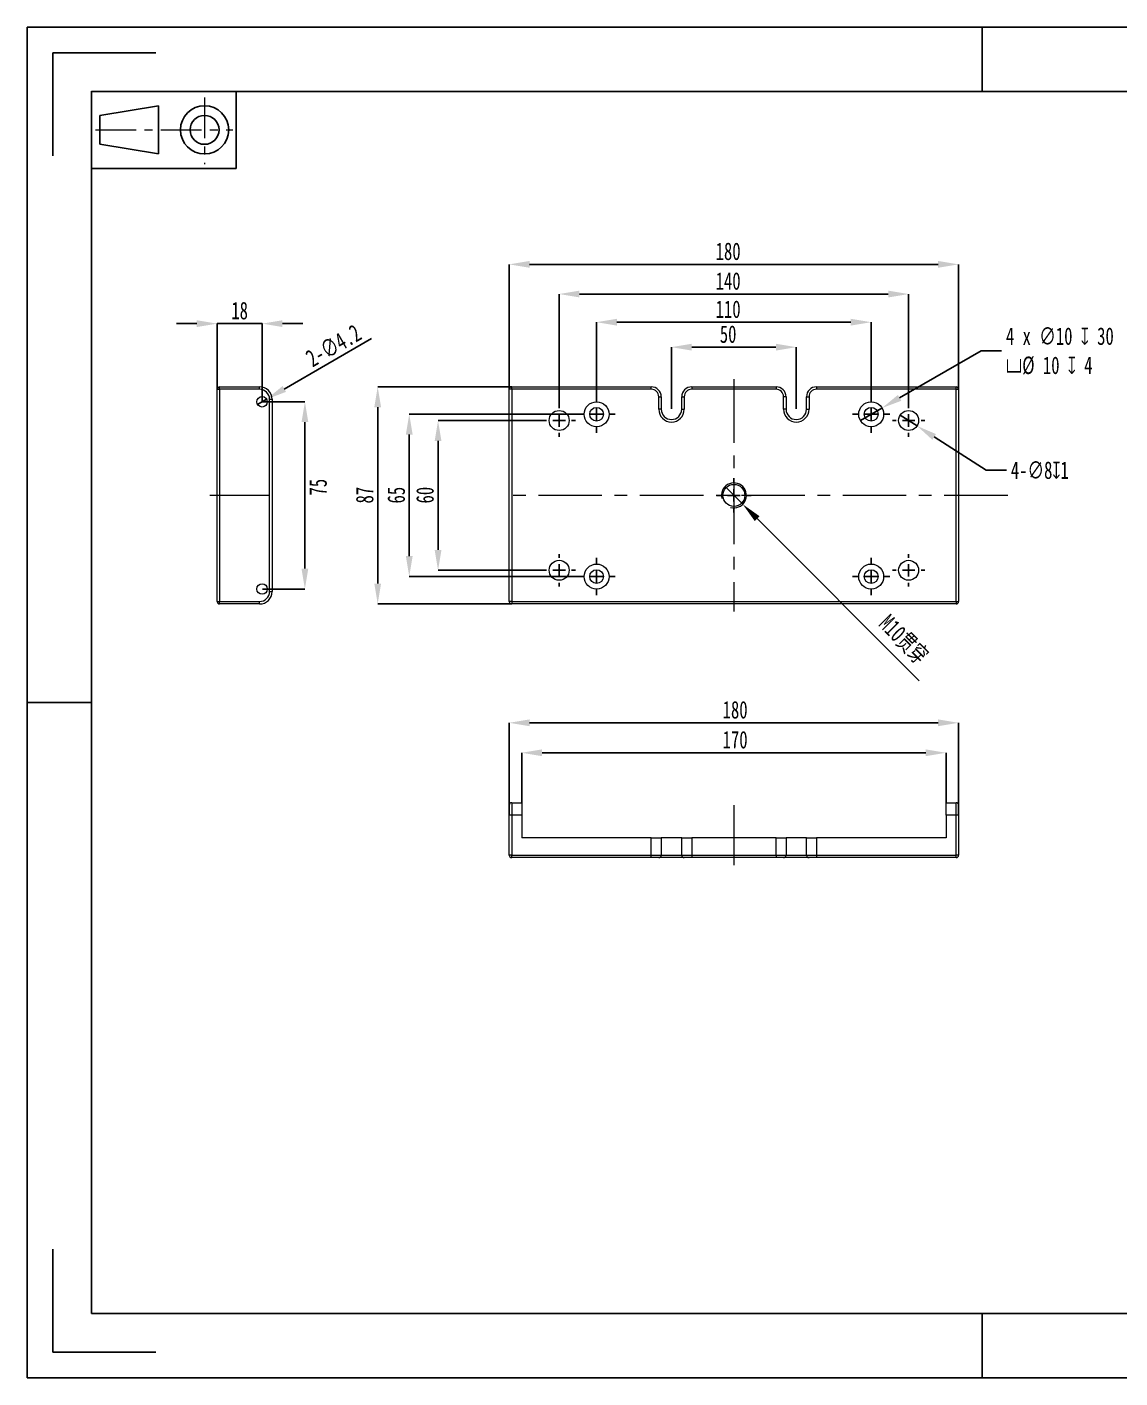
# Model space of a CAD drawing. Header units: millimetres. Extents: x 360 to 742, y 2 to 272.
# Drawn here: x 359.8 to 578.7, y 1.7 to 272.3 of the extents above; entities that cross this region are included whole.
import ezdxf

# ---------------------------------------------------------------- set-up
doc = ezdxf.new("R2010")
doc.units = ezdxf.units.MM
doc.header["$PDSIZE"] = -1
doc.linetypes.add('CENTER', pattern=[10.16, 6.35, -1.27, 1.27, -1.27])
doc.linetypes.add('CENTERX2', pattern=[20.32, 12.7, -2.54, 2.54, -2.54])
doc.layers.add('DEFAULT_1', color=7, linetype='CENTER', lineweight=18)
doc.layers.add('图框', color=7, linetype='Continuous')
doc.styles.add('SLDTEXTSTYLE4', font='TXT', dxfattribs={"width": 0.7})
doc.dimstyles.new('SLDDIMSTYLE0', dxfattribs={"dimtxt": 3.5, "dimasz": 4.08, "dimexe": 0, "dimexo": 0.0625, "dimgap": 0.875, "dimtad": 2, "dimdec": 1, "dimlfac": 2, "dimrnd": 1e-09, "dimzin": 12, "dimdsep": 46, "dimtxsty": 'SLDTEXTSTYLE4', "dimsah": 1, "dimcen": 0.09, "dimadec": 0, "dimazin": 3, "dimtfac": 1, "dimtdec": 1, "dimtofl": 0, "dimtmove": 0, "dimatfit": 3, "dimfxl": 1, "dimfrac": 2, "dimtolj": 1, "dimtzin": 12, "dimarcsym": 0})
doc.dimstyles.new('SLDDIMSTYLE1', dxfattribs={"dimtxt": 3.5, "dimasz": 4.08, "dimexe": 0, "dimexo": 0.0625, "dimgap": 0.875, "dimtad": 2, "dimdec": 1, "dimlfac": 2, "dimrnd": 1e-09, "dimzin": 12, "dimdsep": 46, "dimtxsty": 'SLDTEXTSTYLE4', "dimblk1": 'NONE', "dimsah": 1, "dimcen": 0, "dimadec": 0, "dimazin": 3, "dimtfac": 1, "dimtdec": 1, "dimtmove": 0, "dimatfit": 3, "dimldrblk": 'NONE', "dimfxl": 1, "dimfrac": 2, "dimtolj": 1, "dimtzin": 12, "dimarcsym": 0})
doc.dimstyles.new('SLDDIMSTYLE2', dxfattribs={"dimtxt": 3.5, "dimasz": 4.08, "dimexe": 0, "dimexo": 0.0625, "dimgap": 0.875, "dimtad": 0, "dimtih": 1, "dimtoh": 1, "dimdec": 1, "dimlfac": 2, "dimrnd": 1e-09, "dimzin": 12, "dimdsep": 46, "dimtxsty": 'SLDTEXTSTYLE4', "dimblk1": 'NONE', "dimsah": 1, "dimcen": 0, "dimadec": 0, "dimazin": 3, "dimtfac": 1, "dimtdec": 1, "dimtmove": 0, "dimatfit": 3, "dimldrblk": 'NONE', "dimfxl": 1, "dimfrac": 2, "dimtolj": 1, "dimtzin": 12, "dimarcsym": 0})
doc.dimstyles.new('SLDDIMSTYLE3', dxfattribs={"dimtxt": 3.5, "dimasz": 4.08, "dimexe": 0, "dimexo": 0.0625, "dimgap": 0.875, "dimtad": 0, "dimtih": 1, "dimtoh": 1, "dimdec": 1, "dimlfac": 2, "dimrnd": 1e-09, "dimzin": 12, "dimdsep": 46, "dimtxsty": 'SLDTEXTSTYLE4', "dimblk1": 'NONE', "dimsah": 1, "dimcen": 0, "dimadec": 0, "dimazin": 3, "dimtfac": 1, "dimtdec": 1, "dimtmove": 0, "dimatfit": 3, "dimldrblk": 'NONE', "dimfxl": 1, "dimfrac": 2, "dimtolj": 1, "dimtzin": 12, "dimarcsym": 0})
doc.dimstyles.new('SLDDIMSTYLE4', dxfattribs={"dimtxt": 3.5, "dimasz": 4.08, "dimexe": 0, "dimexo": 0.0625, "dimgap": 0.875, "dimtad": 2, "dimdec": 1, "dimlfac": 2, "dimrnd": 1e-09, "dimzin": 12, "dimdsep": 46, "dimtxsty": 'SLDTEXTSTYLE4', "dimsah": 1, "dimcen": 0.09, "dimadec": 0, "dimazin": 3, "dimtfac": 1, "dimtdec": 1, "dimtmove": 0, "dimatfit": 0, "dimfxl": 1, "dimfrac": 2, "dimtolj": 1, "dimtzin": 12, "dimarcsym": 0})
doc.dimstyles.new('SLDDIMSTYLE5', dxfattribs={"dimtxt": 3.5, "dimasz": 4.08, "dimexe": 0, "dimexo": 0.0625, "dimgap": 0.875, "dimtad": 2, "dimdec": 1, "dimlfac": 2, "dimrnd": 1e-09, "dimzin": 12, "dimdsep": 46, "dimtxsty": 'SLDTEXTSTYLE4', "dimblk1": 'NONE', "dimsah": 1, "dimcen": 0, "dimadec": 0, "dimazin": 3, "dimtfac": 1, "dimtdec": 1, "dimtmove": 0, "dimatfit": 3, "dimldrblk": 'NONE', "dimfxl": 1, "dimfrac": 2, "dimtolj": 1, "dimtzin": 12, "dimarcsym": 0})

# ---------------------------------------------------------------- blocks, each defined once
blk = doc.blocks.new('_D')
at = {"layer": 'Defpoints', "color": 0, "transparency": 16777216}
for p in [(536.36, 218.81), (466.36, 196.73), (536.36, 196.73)]:
    blk.add_point(p, dxfattribs=at)
at = {"layer": '图框', "color": 0, "lineweight": -2, "transparency": 16777216}
for p, q in [((466.36, 196.79), (466.36, 218.81)), ((470.44, 218.81), (532.28, 218.81)), ((536.36, 196.79), (536.36, 218.81))]:
    blk.add_line(p, q, dxfattribs=at)
at = {"layer": '图框', "color": 0, "transparency": 16777216}
for points in [[(470.44, 219.49), (470.44, 218.13), (466.36, 218.81)], [(532.28, 219.49), (532.28, 218.13), (536.36, 218.81)]]:
    blk.add_solid(points, dxfattribs=at)
at = {"layer": '图框', "color": 0, "transparency": 16777216, "insert": (500.21, 223.18), "char_height": 3.5, "attachment_point": 2, "style": 'SLDTEXTSTYLE4'}
blk.add_mtext('\\A1;140', dxfattribs=at)
blk = doc.blocks.new('_D_1')
at = {"layer": 'Defpoints', "color": 0, "transparency": 16777216}
for p in [(528.86, 213.17), (473.86, 198.48), (528.86, 198.48)]:
    blk.add_point(p, dxfattribs=at)
at = {"layer": '图框', "color": 0, "lineweight": -2, "transparency": 16777216}
for p, q in [((473.86, 198.54), (473.86, 213.17)), ((477.94, 213.17), (524.78, 213.17)), ((528.86, 198.54), (528.86, 213.17))]:
    blk.add_line(p, q, dxfattribs=at)
at = {"layer": '图框', "color": 0, "transparency": 16777216}
for points in [[(477.94, 213.85), (477.94, 212.49), (473.86, 213.17)], [(524.78, 213.85), (524.78, 212.49), (528.86, 213.17)]]:
    blk.add_solid(points, dxfattribs=at)
at = {"layer": '图框', "color": 0, "transparency": 16777216, "insert": (500.21, 217.54), "char_height": 3.5, "attachment_point": 2, "style": 'SLDTEXTSTYLE4'}
blk.add_mtext('\\A1;110', dxfattribs=at)
blk = doc.blocks.new('_D_2')
at = {"layer": 'Defpoints', "color": 0, "transparency": 16777216}
for p in [(470.11, 194.73), (436.34, 162.23), (470.11, 162.23)]:
    blk.add_point(p, dxfattribs=at)
at = {"layer": '图框', "color": 0, "lineweight": -2, "transparency": 16777216}
for p, q in [((470.05, 194.73), (436.34, 194.73)), ((436.34, 190.65), (436.34, 166.31)), ((470.05, 162.23), (436.34, 162.23))]:
    blk.add_line(p, q, dxfattribs=at)
at = {"layer": '图框', "color": 0, "transparency": 16777216}
for points in [[(435.66, 190.65), (437.02, 190.65), (436.34, 194.73)], [(435.66, 166.31), (437.02, 166.31), (436.34, 162.23)]]:
    blk.add_solid(points, dxfattribs=at)
at = {"layer": '图框', "color": 0, "transparency": 16777216, "insert": (431.97, 178.53), "char_height": 3.5, "attachment_point": 2, "rotation": 90, "style": 'SLDTEXTSTYLE4'}
blk.add_mtext('\\A1;65', dxfattribs=at)
blk = doc.blocks.new('_D_3')
at = {"layer": 'Defpoints', "color": 0, "transparency": 16777216}
for p in [(463.11, 193.48), (442.11, 163.48), (463.11, 163.48)]:
    blk.add_point(p, dxfattribs=at)
at = {"layer": '图框', "color": 0, "lineweight": -2, "transparency": 16777216}
for p, q in [((463.05, 193.48), (442.11, 193.48)), ((442.11, 189.4), (442.11, 167.56)), ((463.05, 163.48), (442.11, 163.48))]:
    blk.add_line(p, q, dxfattribs=at)
at = {"layer": '图框', "color": 0, "transparency": 16777216}
for points in [[(441.43, 189.4), (442.79, 189.4), (442.11, 193.48)], [(441.43, 167.56), (442.79, 167.56), (442.11, 163.48)]]:
    blk.add_solid(points, dxfattribs=at)
at = {"layer": '图框', "color": 0, "transparency": 16777216, "insert": (437.73, 178.53), "char_height": 3.5, "attachment_point": 2, "rotation": 90, "style": 'SLDTEXTSTYLE4'}
blk.add_mtext('\\A1;60', dxfattribs=at)
blk = doc.blocks.new('_D_4')
at = {"layer": 'Defpoints', "color": 0, "transparency": 16777216}
for p in [(499.6, 180.25), (503.13, 176.71)]:
    blk.add_point(p, dxfattribs=at)
at = {"layer": '图框', "color": 0, "lineweight": -2, "transparency": 16777216}
for p, q in [((499.6, 180.25), (503.13, 176.71)), ((538.47, 141.37), (506.02, 173.83))]:
    blk.add_line(p, q, dxfattribs=at)
at = {"layer": '图框', "color": 0, "transparency": 16777216}
blk.add_solid([(506.5, 174.31), (505.53, 173.35), (503.13, 176.71)], dxfattribs=at)
at = {"layer": '图框', "color": 0, "transparency": 16777216, "insert": (532.62, 154.95), "char_height": 3.5, "attachment_point": 1, "rotation": 315, "style": 'SLDTEXTSTYLE4'}
blk.add_mtext('\\A1;M10贯穿', dxfattribs=at)
blk = doc.blocks.new('_NONE')
blk = doc.blocks.new('_D_5')
at = {"layer": 'Defpoints', "color": 0, "transparency": 16777216}
for p in [(546.36, 224.75), (456.36, 199.73), (546.36, 199.73)]:
    blk.add_point(p, dxfattribs=at)
at = {"layer": '图框', "color": 0, "lineweight": -2, "transparency": 16777216}
for p, q in [((456.36, 199.79), (456.36, 224.75)), ((460.44, 224.75), (542.28, 224.75)), ((546.36, 199.79), (546.36, 224.75))]:
    blk.add_line(p, q, dxfattribs=at)
at = {"layer": '图框', "color": 0, "transparency": 16777216}
for points in [[(460.44, 225.43), (460.44, 224.07), (456.36, 224.75)], [(542.28, 225.43), (542.28, 224.07), (546.36, 224.75)]]:
    blk.add_solid(points, dxfattribs=at)
at = {"layer": '图框', "color": 0, "transparency": 16777216, "insert": (500.21, 229.13), "char_height": 3.5, "attachment_point": 2, "style": 'SLDTEXTSTYLE4'}
blk.add_mtext('\\A1;180', dxfattribs=at)
blk = doc.blocks.new('_D_6')
at = {"layer": 'Defpoints', "color": 0, "transparency": 16777216}
for p in [(488.86, 208.17), (488.86, 195.73), (513.86, 195.73)]:
    blk.add_point(p, dxfattribs=at)
at = {"layer": '图框', "color": 0, "lineweight": -2, "transparency": 16777216}
for p, q in [((488.86, 195.79), (488.86, 208.17)), ((509.78, 208.17), (492.94, 208.17)), ((513.86, 195.79), (513.86, 208.17))]:
    blk.add_line(p, q, dxfattribs=at)
at = {"layer": '图框', "color": 0, "transparency": 16777216}
for points in [[(492.94, 208.85), (492.94, 207.49), (488.86, 208.17)], [(509.78, 208.85), (509.78, 207.49), (513.86, 208.17)]]:
    blk.add_solid(points, dxfattribs=at)
at = {"layer": '图框', "color": 0, "transparency": 16777216, "insert": (500.21, 212.54), "char_height": 3.5, "attachment_point": 2, "style": 'SLDTEXTSTYLE4'}
blk.add_mtext('\\A1;50', dxfattribs=at)
blk = doc.blocks.new('_D_7')
at = {"layer": 'Defpoints', "color": 0, "transparency": 16777216}
for p in [(456.86, 200.23), (430.02, 156.73), (456.86, 156.73)]:
    blk.add_point(p, dxfattribs=at)
at = {"layer": '图框', "color": 0, "lineweight": -2, "transparency": 16777216}
for p, q in [((456.8, 200.23), (430.02, 200.23)), ((430.02, 196.15), (430.02, 160.81)), ((456.8, 156.73), (430.02, 156.73))]:
    blk.add_line(p, q, dxfattribs=at)
at = {"layer": '图框', "color": 0, "transparency": 16777216}
for points in [[(429.34, 196.15), (430.7, 196.15), (430.02, 200.23)], [(429.34, 160.81), (430.7, 160.81), (430.02, 156.73)]]:
    blk.add_solid(points, dxfattribs=at)
at = {"layer": '图框', "color": 0, "transparency": 16777216, "insert": (425.65, 178.53), "char_height": 3.5, "attachment_point": 2, "rotation": 90, "style": 'SLDTEXTSTYLE4'}
blk.add_mtext('\\A1;87', dxfattribs=at)
blk = doc.blocks.new('_D_8')
at = {"layer": 'Defpoints', "color": 0, "transparency": 16777216}
for p in [(531.03, 195.98), (526.7, 193.48)]:
    blk.add_point(p, dxfattribs=at)
at = {"layer": '图框', "color": 0, "lineweight": -2, "transparency": 16777216}
for p, q in [((550.89, 207.43), (534.56, 198.02)), ((554.97, 207.43), (550.89, 207.43)), ((526.7, 193.48), (531.03, 195.98))]:
    blk.add_line(p, q, dxfattribs=at)
at = {"layer": '图框', "color": 0, "transparency": 16777216}
blk.add_solid([(534.22, 198.6), (534.9, 197.43), (531.03, 195.98)], dxfattribs=at)
at = {"layer": '图框', "color": 0, "transparency": 16777216, "insert": (555.85, 212.13), "char_height": 3.5, "attachment_point": 1, "style": 'SLDTEXTSTYLE4'}
blk.add_mtext('\\A1;4 x ∅10 {\\fGDT;x} 30\\P{\\fGDT;v}%%c 10 {\\fGDT;x} 4\\P', dxfattribs=at)
blk = doc.blocks.new('_D_9')
at = {"layer": 'Defpoints', "color": 0, "transparency": 16777216}
for p in [(534.68, 194.56), (538.05, 192.4)]:
    blk.add_point(p, dxfattribs=at)
at = {"layer": '图框', "color": 0, "lineweight": -2, "transparency": 16777216}
for p, q in [((534.68, 194.56), (538.05, 192.4)), ((551.87, 183.5), (541.48, 190.19)), ((555.95, 183.5), (551.87, 183.5))]:
    blk.add_line(p, q, dxfattribs=at)
at = {"layer": '图框', "color": 0, "transparency": 16777216}
blk.add_solid([(541.84, 190.76), (541.11, 189.62), (538.05, 192.4)], dxfattribs=at)
at = {"layer": '图框', "color": 0, "transparency": 16777216, "insert": (556.83, 185.29), "char_height": 3.5, "attachment_point": 1, "style": 'SLDTEXTSTYLE4'}
blk.add_mtext('\\A1;4-∅8{\\fGDT;x}1', dxfattribs=at)
blk = doc.blocks.new('SW_CENTERMARKSYMBOL_0')
at = {"layer": '图框', "color": 0}
for p, q in [((0, 2.5), (0, 3.45)), ((-2.5, 0), (-3.45, 0)), ((0, 0), (-1.25, 0)), ((0, 0), (0, 1.25)), ((0, 0), (0, -1.25)), ((0, 0), (1.25, 0)), ((2.5, 0), (3.45, 0)), ((0, -2.5), (0, -3.45))]:
    blk.add_line(p, q, dxfattribs=at)
blk = doc.blocks.new('SW_CENTERMARKSYMBOL_1')
at = {"layer": '图框', "color": 0}
for p, q in [((0, 2.5), (0, 3.75)), ((-2.5, 0), (-3.75, 0)), ((0, 0), (-1.25, 0)), ((0, 0), (0, 1.25)), ((0, 0), (0, -1.25)), ((0, 0), (1.25, 0)), ((2.5, 0), (3.75, 0)), ((0, -2.5), (0, -3.75))]:
    blk.add_line(p, q, dxfattribs=at)
blk = doc.blocks.new('SW_CENTERMARKSYMBOL_2')
at = {"layer": '图框', "color": 0}
for p, q in [((0, 2.5), (0, 3.75)), ((-2.5, 0), (-3.75, 0)), ((0, 0), (-1.25, 0)), ((0, 0), (0, 1.25)), ((0, 0), (0, -1.25)), ((0, 0), (1.25, 0)), ((2.5, 0), (3.75, 0)), ((0, -2.5), (0, -3.75))]:
    blk.add_line(p, q, dxfattribs=at)
blk = doc.blocks.new('SW_CENTERMARKSYMBOL_3')
at = {"layer": '图框', "color": 0}
for p, q in [((0, 2.5), (0, 3.75)), ((-2.5, 0), (-3.75, 0)), ((0, 0), (-1.25, 0)), ((0, 0), (0, 1.25)), ((0, 0), (0, -1.25)), ((0, 0), (1.25, 0)), ((2.5, 0), (3.75, 0)), ((0, -2.5), (0, -3.75))]:
    blk.add_line(p, q, dxfattribs=at)
blk = doc.blocks.new('SW_CENTERMARKSYMBOL_4')
at = {"layer": '图框', "color": 0}
for p, q in [((0, 2.5), (0, 3.75)), ((-2.5, 0), (-3.75, 0)), ((0, 0), (-1.25, 0)), ((0, 0), (0, 1.25)), ((0, 0), (0, -1.25)), ((0, 0), (1.25, 0)), ((2.5, 0), (3.75, 0)), ((0, -2.5), (0, -3.75))]:
    blk.add_line(p, q, dxfattribs=at)
blk = doc.blocks.new('SW_CENTERMARKSYMBOL_5')
at = {"layer": '图框', "color": 0}
for p, q in [((0, 2.5), (0, 3.25)), ((-2.5, 0), (-3.25, 0)), ((0, 0), (-1.25, 0)), ((0, 0), (0, 1.25)), ((0, 0), (0, -1.25)), ((0, 0), (1.25, 0)), ((2.5, 0), (3.25, 0)), ((0, -2.5), (0, -3.25))]:
    blk.add_line(p, q, dxfattribs=at)
blk = doc.blocks.new('SW_CENTERMARKSYMBOL_6')
at = {"layer": '图框', "color": 0}
for p, q in [((0, 2.5), (0, 3.25)), ((-2.5, 0), (-3.25, 0)), ((0, 0), (-1.25, 0)), ((0, 0), (0, 1.25)), ((0, 0), (0, -1.25)), ((0, 0), (1.25, 0)), ((2.5, 0), (3.25, 0)), ((0, -2.5), (0, -3.25))]:
    blk.add_line(p, q, dxfattribs=at)
blk = doc.blocks.new('SW_CENTERMARKSYMBOL_7')
at = {"layer": '图框', "color": 0}
for p, q in [((0, 2.5), (0, 3.25)), ((-2.5, 0), (-3.25, 0)), ((0, 0), (-1.25, 0)), ((0, 0), (0, 1.25)), ((0, 0), (0, -1.25)), ((0, 0), (1.25, 0)), ((2.5, 0), (3.25, 0)), ((0, -2.5), (0, -3.25))]:
    blk.add_line(p, q, dxfattribs=at)
blk = doc.blocks.new('SW_CENTERMARKSYMBOL_8')
at = {"layer": '图框', "color": 0}
for p, q in [((0, 2.5), (0, 3.25)), ((-2.5, 0), (-3.25, 0)), ((0, 0), (-1.25, 0)), ((0, 0), (0, 1.25)), ((0, 0), (0, -1.25)), ((0, 0), (1.25, 0)), ((2.5, 0), (3.25, 0)), ((0, -2.5), (0, -3.25))]:
    blk.add_line(p, q, dxfattribs=at)
blk = doc.blocks.new('_D_14')
at = {"layer": 'Defpoints', "color": 0, "transparency": 16777216}
for p in [(546.36, 132.93), (456.36, 114.43), (546.36, 114.43)]:
    blk.add_point(p, dxfattribs=at)
at = {"layer": '图框', "color": 0, "lineweight": -2, "transparency": 16777216}
for p, q in [((456.36, 114.49), (456.36, 132.93)), ((460.44, 132.93), (542.28, 132.93)), ((546.36, 114.49), (546.36, 132.93))]:
    blk.add_line(p, q, dxfattribs=at)
at = {"layer": '图框', "color": 0, "transparency": 16777216}
for points in [[(460.44, 133.61), (460.44, 132.25), (456.36, 132.93)], [(542.28, 133.61), (542.28, 132.25), (546.36, 132.93)]]:
    blk.add_solid(points, dxfattribs=at)
at = {"layer": '图框', "color": 0, "transparency": 16777216, "insert": (501.61, 137.3), "char_height": 3.5, "attachment_point": 2, "style": 'SLDTEXTSTYLE4'}
blk.add_mtext('\\A1;180', dxfattribs=at)
blk = doc.blocks.new('_D_15')
at = {"layer": 'Defpoints', "color": 0, "transparency": 16777216}
for p in [(543.86, 126.93), (458.86, 116.93), (543.86, 116.93)]:
    blk.add_point(p, dxfattribs=at)
at = {"layer": '图框', "color": 0, "lineweight": -2, "transparency": 16777216}
for p, q in [((458.86, 116.99), (458.86, 126.93)), ((462.94, 126.93), (539.78, 126.93)), ((543.86, 116.99), (543.86, 126.93))]:
    blk.add_line(p, q, dxfattribs=at)
at = {"layer": '图框', "color": 0, "transparency": 16777216}
for points in [[(462.94, 127.61), (462.94, 126.25), (458.86, 126.93)], [(539.78, 127.61), (539.78, 126.25), (543.86, 126.93)]]:
    blk.add_solid(points, dxfattribs=at)
at = {"layer": '图框', "color": 0, "transparency": 16777216, "insert": (501.61, 131.3), "char_height": 3.5, "attachment_point": 2, "style": 'SLDTEXTSTYLE4'}
blk.add_mtext('\\A1;170', dxfattribs=at)
blk = doc.blocks.new('_D_16')
at = {"layer": 'Defpoints', "color": 0, "transparency": 16777216}
for p in [(406.87, 197.23), (406.87, 159.73), (415.44, 159.73)]:
    blk.add_point(p, dxfattribs=at)
at = {"layer": '图框', "color": 0, "lineweight": -2, "transparency": 16777216}
for p, q in [((406.93, 197.23), (415.44, 197.23)), ((415.44, 193.15), (415.44, 163.81)), ((406.93, 159.73), (415.44, 159.73))]:
    blk.add_line(p, q, dxfattribs=at)
at = {"layer": '图框', "color": 0, "transparency": 16777216}
for points in [[(414.76, 193.15), (416.12, 193.15), (415.44, 197.23)], [(414.76, 163.81), (416.12, 163.81), (415.44, 159.73)]]:
    blk.add_solid(points, dxfattribs=at)
at = {"layer": '图框', "color": 0, "transparency": 16777216, "insert": (416.32, 180.13), "char_height": 3.5, "attachment_point": 2, "rotation": 90, "style": 'SLDTEXTSTYLE4'}
blk.add_mtext('\\A1;75', dxfattribs=at)
blk = doc.blocks.new('_D_17')
at = {"layer": 'Defpoints', "color": 0, "transparency": 16777216}
for p in [(397.87, 212.88), (397.87, 199.73), (406.87, 197.23)]:
    blk.add_point(p, dxfattribs=at)
at = {"layer": '图框', "color": 0, "lineweight": -2, "transparency": 16777216}
for p, q in [((393.79, 212.88), (389.71, 212.88)), ((397.87, 199.79), (397.87, 212.88)), ((406.87, 212.88), (397.87, 212.88)), ((406.87, 197.29), (406.87, 212.88)), ((410.95, 212.88), (415.03, 212.88))]:
    blk.add_line(p, q, dxfattribs=at)
at = {"layer": '图框', "color": 0, "transparency": 16777216}
for points in [[(393.79, 213.56), (393.79, 212.2), (397.87, 212.88)], [(410.95, 213.56), (410.95, 212.2), (406.87, 212.88)]]:
    blk.add_solid(points, dxfattribs=at)
at = {"layer": '图框', "color": 0, "transparency": 16777216, "insert": (402.37, 217.25), "char_height": 3.5, "attachment_point": 2, "style": 'SLDTEXTSTYLE4'}
blk.add_mtext('\\A1;18', dxfattribs=at)
blk = doc.blocks.new('_D_18')
at = {"layer": 'Defpoints', "color": 0, "transparency": 16777216}
for p in [(407.77, 197.75), (405.96, 196.7)]:
    blk.add_point(p, dxfattribs=at)
at = {"layer": '图框', "color": 0, "lineweight": -2, "transparency": 16777216}
for p, q in [((428.78, 209.88), (411.31, 199.79)), ((405.96, 196.7), (407.77, 197.75))]:
    blk.add_line(p, q, dxfattribs=at)
at = {"layer": '图框', "color": 0, "transparency": 16777216}
blk.add_solid([(410.97, 200.38), (411.65, 199.21), (407.77, 197.75)], dxfattribs=at)
at = {"layer": '图框', "color": 0, "transparency": 16777216, "insert": (415.22, 207.11), "char_height": 3.5, "attachment_point": 1, "rotation": 30, "style": 'SLDTEXTSTYLE4'}
blk.add_mtext('\\A1;2-∅4.2', dxfattribs=at)
blk = doc.blocks.new('96_1')
at = {"color": 7, "linetype": 'Continuous'}
for p, q in [((-11.25, 6), (-11.25, -6)), ((11.25, -6), (11.25, 6)), ((-9.93, 2.25), (-0.82, 3.75)), ((-9.93, 0), (-9.93, 2.25)), ((-0.82, 0), (-0.82, 3.75)), ((-9.93, 0), (-9.93, -2.25)), ((-0.82, 0), (-0.82, -3.75)), ((-9.93, -2.25), (-0.82, -3.75)), ((-11.25, -6), (11.25, -6))]:
    blk.add_line(p, q, dxfattribs=at)
for radius in [3.75, 2.25]:
    blk.add_circle((6.34, 0), radius, dxfattribs=at)
at = {"layer": 'DEFAULT_1', "color": 1, "linetype": 'CENTER'}
for p, q in [((6.34, 5.05), (6.34, -5.36)), ((-10.64, 0), (10.74, 0))]:
    blk.add_line(p, q, dxfattribs=at)

msp = doc.modelspace()

# ---------------------------------------------------------------- linework, layer by layer
at = {"color": 7, "linetype": 'Continuous'}
for p, q in [((359.781, 1.707), (359.781, 272.292)), ((359.781, 272.292), (742.466, 272.292)), ((551.123, 259.407), (551.123, 272.292)), ((364.935, 246.522), (364.935, 267.138)), ((364.935, 267.138), (385.551, 267.138)), ((372.666, 14.592), (372.666, 259.407)), ((372.666, 259.407), (729.581, 259.407)), ((359.781, 136.999), (372.666, 136.999)), ((364.935, 6.861), (364.935, 27.477)), ((372.666, 14.592), (729.581, 14.592)), ((551.123, 1.707), (551.123, 14.592)), ((364.935, 6.861), (385.551, 6.861)), ((359.781, 1.707), (742.466, 1.707))]:
    msp.add_line(p, q, dxfattribs=at)
at = {"color": 7, "linetype": 'Continuous', "lineweight": 15}
for p, q in [((397.865, 157.229), (397.865, 199.729)), ((397.865, 199.729), (398.365, 199.729)), ((398.365, 199.729), (398.365, 200.229)), ((398.365, 200.229), (406.365, 200.229)), ((406.365, 199.729), (398.365, 199.729)), ((398.365, 199.729), (398.365, 157.229)), ((406.365, 199.729), (406.365, 200.229)), ((408.365, 159.229), (408.365, 197.729)), ((408.365, 197.729), (408.865, 197.729)), ((408.865, 197.729), (408.865, 159.229)), ((456.363, 157.229), (456.363, 199.729)), ((456.863, 199.729), (456.363, 199.729)), ((456.863, 199.729), (456.863, 200.229)), ((456.863, 200.229), (484.813, 200.229)), ((456.863, 199.729), (456.863, 157.229)), ((484.813, 199.729), (456.863, 199.729)), ((484.813, 199.729), (484.813, 200.229)), ((486.313, 195.729), (486.313, 198.229)), ((486.313, 198.229), (486.813, 198.229)), ((486.813, 198.229), (486.813, 195.729)), ((490.913, 195.729), (490.913, 198.229)), ((490.913, 198.229), (491.413, 198.229)), ((491.413, 198.229), (491.413, 195.729)), ((492.913, 200.229), (509.813, 200.229)), ((492.913, 200.229), (492.913, 199.729)), ((509.813, 199.729), (492.913, 199.729)), ((509.813, 200.229), (509.813, 199.729)), ((511.313, 195.729), (511.313, 198.229)), ((511.813, 198.229), (511.313, 198.229)), ((511.813, 198.229), (511.813, 195.729)), ((515.913, 198.229), (516.413, 198.229)), ((515.913, 195.729), (515.913, 198.229)), ((516.413, 198.229), (516.413, 195.729)), ((517.913, 200.229), (517.913, 199.729)), ((517.913, 200.229), (545.863, 200.229)), ((545.863, 199.729), (517.913, 199.729)), ((545.863, 199.729), (545.863, 200.229)), ((545.863, 157.229), (545.863, 199.729)), ((545.863, 199.729), (546.363, 199.729)), ((546.363, 199.729), (546.363, 157.229)), ((486.813, 195.729), (486.313, 195.729)), ((490.913, 195.729), (491.413, 195.729)), ((511.813, 195.729), (511.313, 195.729)), ((515.913, 195.729), (516.413, 195.729)), ((397.865, 157.229), (398.365, 157.229)), ((398.365, 157.229), (406.365, 157.229)), ((398.365, 156.729), (398.365, 157.229)), ((406.365, 156.729), (406.365, 157.229)), ((408.365, 159.229), (408.865, 159.229)), ((456.863, 157.229), (456.363, 157.229)), ((456.863, 157.229), (545.863, 157.229)), ((456.863, 157.229), (456.863, 156.729)), ((545.863, 157.229), (546.363, 157.229)), ((545.863, 157.229), (545.863, 156.729)), ((406.365, 156.729), (398.365, 156.729)), ((545.863, 156.729), (456.863, 156.729)), ((456.363, 114.425), (456.363, 116.425)), ((456.863, 116.925), (456.863, 114.425)), ((456.863, 116.925), (458.863, 116.925)), ((458.863, 116.925), (458.863, 114.425)), ((543.863, 114.425), (543.863, 116.925)), ((543.863, 116.925), (545.863, 116.925)), ((545.863, 114.425), (545.863, 116.925)), ((546.363, 116.425), (546.363, 114.425)), ((456.863, 114.425), (456.363, 114.425)), ((456.363, 106.425), (456.363, 114.425)), ((458.863, 114.425), (456.863, 114.425)), ((456.863, 114.425), (456.863, 106.425)), ((458.863, 114.425), (458.863, 109.925)), ((545.863, 114.425), (543.863, 114.425)), ((543.863, 114.425), (543.863, 109.925)), ((546.363, 114.425), (545.863, 114.425)), ((545.863, 106.425), (545.863, 114.425)), ((546.363, 114.425), (546.363, 106.425)), ((484.813, 109.925), (458.863, 109.925)), ((484.813, 106.425), (484.813, 109.925)), ((484.813, 109.925), (486.813, 109.925)), ((486.813, 109.925), (486.813, 106.425)), ((490.913, 109.925), (486.813, 109.925)), ((490.913, 106.425), (490.913, 109.925)), ((490.913, 109.925), (492.913, 109.925)), ((492.913, 109.925), (492.913, 106.425)), ((509.813, 109.925), (492.913, 109.925)), ((509.813, 106.425), (509.813, 109.925)), ((509.813, 109.925), (511.813, 109.925)), ((511.813, 109.925), (511.813, 106.425)), ((515.913, 109.925), (511.813, 109.925)), ((515.913, 106.425), (515.913, 109.925)), ((515.913, 109.925), (517.913, 109.925)), ((543.863, 109.925), (517.913, 109.925)), ((517.913, 109.925), (517.913, 106.425)), ((456.863, 106.425), (456.363, 106.425)), ((456.863, 106.425), (484.813, 106.425)), ((456.863, 105.925), (456.863, 106.425)), ((484.813, 105.925), (456.863, 105.925)), ((484.813, 106.425), (486.813, 106.425)), ((484.813, 105.925), (484.813, 106.425)), ((486.313, 105.925), (484.813, 105.925)), ((491.413, 105.925), (486.313, 105.925)), ((486.813, 106.425), (490.913, 106.425)), ((490.913, 106.425), (492.913, 106.425)), ((492.913, 105.925), (491.413, 105.925)), ((492.913, 106.425), (509.813, 106.425)), ((492.913, 106.425), (492.913, 105.925)), ((509.813, 105.925), (492.913, 105.925)), ((509.813, 106.425), (511.813, 106.425)), ((509.813, 106.425), (509.813, 105.925)), ((511.313, 105.925), (509.813, 105.925)), ((516.413, 105.925), (511.313, 105.925)), ((511.813, 106.425), (515.913, 106.425)), ((515.913, 106.425), (517.913, 106.425)), ((517.913, 105.925), (516.413, 105.925)), ((517.913, 106.425), (545.863, 106.425)), ((517.913, 106.425), (517.913, 105.925)), ((545.863, 105.925), (517.913, 105.925)), ((546.363, 106.425), (545.863, 106.425)), ((545.863, 105.925), (545.863, 106.425))]:
    msp.add_line(p, q, dxfattribs=at)
at = {"color": 2, "linetype": 'Continuous'}
for p, q in [((497.651, 14.592), (528.575, 14.592)), ((528.575, 14.592), (549.191, 14.592)), ((549.191, 14.592), (580.115, 14.592))]:
    msp.add_line(p, q, dxfattribs=at)
at = {"color": 7, "linetype": 'Continuous', "lineweight": 15}
for centre, radius in [((406.865, 197.229), 1.05), ((466.363, 193.479), 2), ((473.863, 194.729), 2.5), ((473.863, 194.729), 1.375), ((528.863, 194.729), 2.5), ((528.863, 194.729), 1.375), ((536.363, 193.479), 2), ((501.363, 178.479), 2.2), ((466.363, 163.479), 2), ((536.363, 163.479), 2), ((473.863, 162.229), 2.5), ((473.863, 162.229), 1.375), ((528.863, 162.229), 2.5), ((528.863, 162.229), 1.375), ((406.865, 159.729), 1.05)]:
    msp.add_circle(centre, radius, dxfattribs=at)
for centre, radius, start, end in [((398.365, 199.729), 0.5, 90, 180), ((406.365, 197.729), 2.5, 0, 90), ((406.365, 197.729), 2, 0, 90), ((456.863, 199.729), 0.5, 90, 180), ((484.813, 198.229), 2, 0, 90), ((484.813, 198.229), 1.5, 0, 90), ((492.913, 198.229), 2, 90, 180), ((492.913, 198.229), 1.5, 90, 180), ((509.813, 198.229), 2, 0, 90), ((509.813, 198.229), 1.5, 0, 90), ((517.913, 198.229), 2, 90, 180), ((517.913, 198.229), 1.5, 90, 180), ((545.863, 199.729), 0.5, 0, 90), ((488.863, 195.729), 2.55, 180, 0), ((488.863, 195.729), 2.05, 180, 0), ((513.863, 195.729), 2.55, 180, 0), ((513.863, 195.729), 2.05, 180, 0), ((398.365, 157.229), 0.5, 180, 270), ((406.365, 159.229), 2, 270, 0), ((406.365, 159.229), 2.5, 270, 0), ((456.863, 157.229), 0.5, 180, 270), ((545.863, 157.229), 0.5, 270, 0), ((456.863, 116.425), 0.5, 90, 180), ((545.863, 116.425), 0.5, 0, 90), ((456.863, 106.425), 0.5, 180, 270), ((486.313, 106.425), 0.5, 270, 0), ((491.413, 106.425), 0.5, 180, 270), ((511.313, 106.425), 0.5, 270, 0), ((516.413, 106.425), 0.5, 180, 270), ((545.863, 106.425), 0.5, 270, 0)]:
    msp.add_arc(centre, radius, start, end, dxfattribs=at)
at = {"color": 7, "linetype": 'Continuous', "lineweight": 0}
msp.add_arc((501.363, 178.479), 2.5, 255, 195, dxfattribs=at)
at = {"layer": '图框', "linetype": 'CENTERX2', "lineweight": 0}
for p, q in [((501.363, 201.729), (501.363, 155.229)), ((408.365, 178.479), (396.365, 178.479)), ((556.215, 178.479), (454.863, 178.479)), ((501.363, 116.425), (501.363, 104.425))]:
    msp.add_line(p, q, dxfattribs=at)

# ---------------------------------------------------------------- block references
at = {"color": 2, "linetype": 'Continuous', "xscale": 1.288499418886255, "yscale": 1.288499418886255, "zscale": 1.288499418886255}
msp.add_blockref('96_1', (387.175, 251.696), dxfattribs=at)
at = {"layer": '图框'}
for name, p in [('SW_CENTERMARKSYMBOL_3', (473.863, 194.729)), ('SW_CENTERMARKSYMBOL_2', (528.863, 194.729)), ('SW_CENTERMARKSYMBOL_6', (466.363, 193.479)), ('SW_CENTERMARKSYMBOL_5', (536.363, 193.479)), ('SW_CENTERMARKSYMBOL_0', (501.363, 178.479)), ('SW_CENTERMARKSYMBOL_7', (466.363, 163.479)), ('SW_CENTERMARKSYMBOL_4', (473.863, 162.229)), ('SW_CENTERMARKSYMBOL_1', (528.863, 162.229)), ('SW_CENTERMARKSYMBOL_8', (536.363, 163.479))]:
    msp.add_blockref(name, p, dxfattribs=at)

# ---------------------------------------------------------------- dimensions: what is measured, and where the dimension line sits
at = {"layer": '图框', "color": 3}
for base, p1, p2, angle, picture, middle in [((546.363, 224.755), (456.363, 199.729), (546.363, 199.729), 0, '_D_5', (500.207, 224.755)), ((488.863, 208.169), (513.863, 195.729), (488.863, 195.729), 0, '_D_6', (500.207, 208.169)), ((430.021, 156.729), (456.863, 200.229), (456.863, 156.729), 90, '_D_7', (430.021, 178.526)), ((415.445, 159.729), (406.865, 197.229), (406.865, 159.729), 90, '_D_16', (415.445, 180.132)), ((436.343, 162.229), (470.113, 194.729), (470.113, 162.229), 90, '_D_2', (436.343, 178.526)), ((442.108, 163.479), (463.113, 193.479), (463.113, 163.479), 90, '_D_3', (442.108, 178.526))]:
    dim = msp.add_linear_dim(base=base, p1=p1, p2=p2, angle=angle, dimstyle='SLDDIMSTYLE0', dxfattribs=at)
    dim.commit()
    dim.dimension.update_dxf_attribs({"geometry": picture, "text_midpoint": middle, "dimtype": 160})
for base, p1, p2, dimstyle, picture, middle in [((536.363, 218.807), (466.363, 196.729), (536.363, 196.729), 'SLDDIMSTYLE0', '_D', (500.207, 218.807)), ((397.865, 212.878), (406.865, 197.229), (397.865, 199.729), 'SLDDIMSTYLE4', '_D_17', (402.365, 212.878)), ((528.863, 213.167), (473.863, 198.479), (528.863, 198.479), 'SLDDIMSTYLE0', '_D_1', (500.207, 213.167)), ((546.363, 132.925), (456.363, 114.425), (546.363, 114.425), 'SLDDIMSTYLE0', '_D_14', (501.615, 132.925)), ((543.863, 126.925), (458.863, 116.925), (543.863, 116.925), 'SLDDIMSTYLE0', '_D_15', (501.615, 126.925))]:
    dim = msp.add_linear_dim(base=base, p1=p1, p2=p2, dimstyle=dimstyle, dxfattribs=at)
    dim.commit()
    dim.dimension.update_dxf_attribs({"geometry": picture, "text_midpoint": middle, "dimtype": 160})
for p1, p2, text, dimstyle, picture, middle in [((405.956, 196.704), (407.774, 197.754), '2-<>', 'SLDDIMSTYLE5', '_D_18', (422.716, 206.381)), ((526.697, 193.481), (531.029, 195.978), '4 x <> {\\fGDT;x} 30\\P{\\fGDT;v}%%c 10 {\\fGDT;x} 4\\P', 'SLDDIMSTYLE2', '_D_8', (569.567, 207.429)), ((534.681, 194.561), (538.045, 192.397), '4-<>{\\fGDT;x}1', 'SLDDIMSTYLE3', '_D_9', (563.607, 183.503))]:
    dim = msp.add_diameter_dim_2p(p1=p1, p2=p2, text=text, dimstyle=dimstyle, dxfattribs=at)
    dim.commit()
    dim.dimension.update_dxf_attribs({"geometry": picture, "text_midpoint": middle, "dimtype": 163})
dim = msp.add_diameter_dim_2p(p1=(499.595, 180.247), p2=(503.131, 176.711), text='M10贯穿', dimstyle='SLDDIMSTYLE1', override={"dimpost": '<>'}, dxfattribs=at)
dim.commit()
dim.dimension.update_dxf_attribs({"geometry": '_D_4', "text_midpoint": (533.302, 146.54), "dimtype": 163})

doc.saveas('drawing.dxf')
